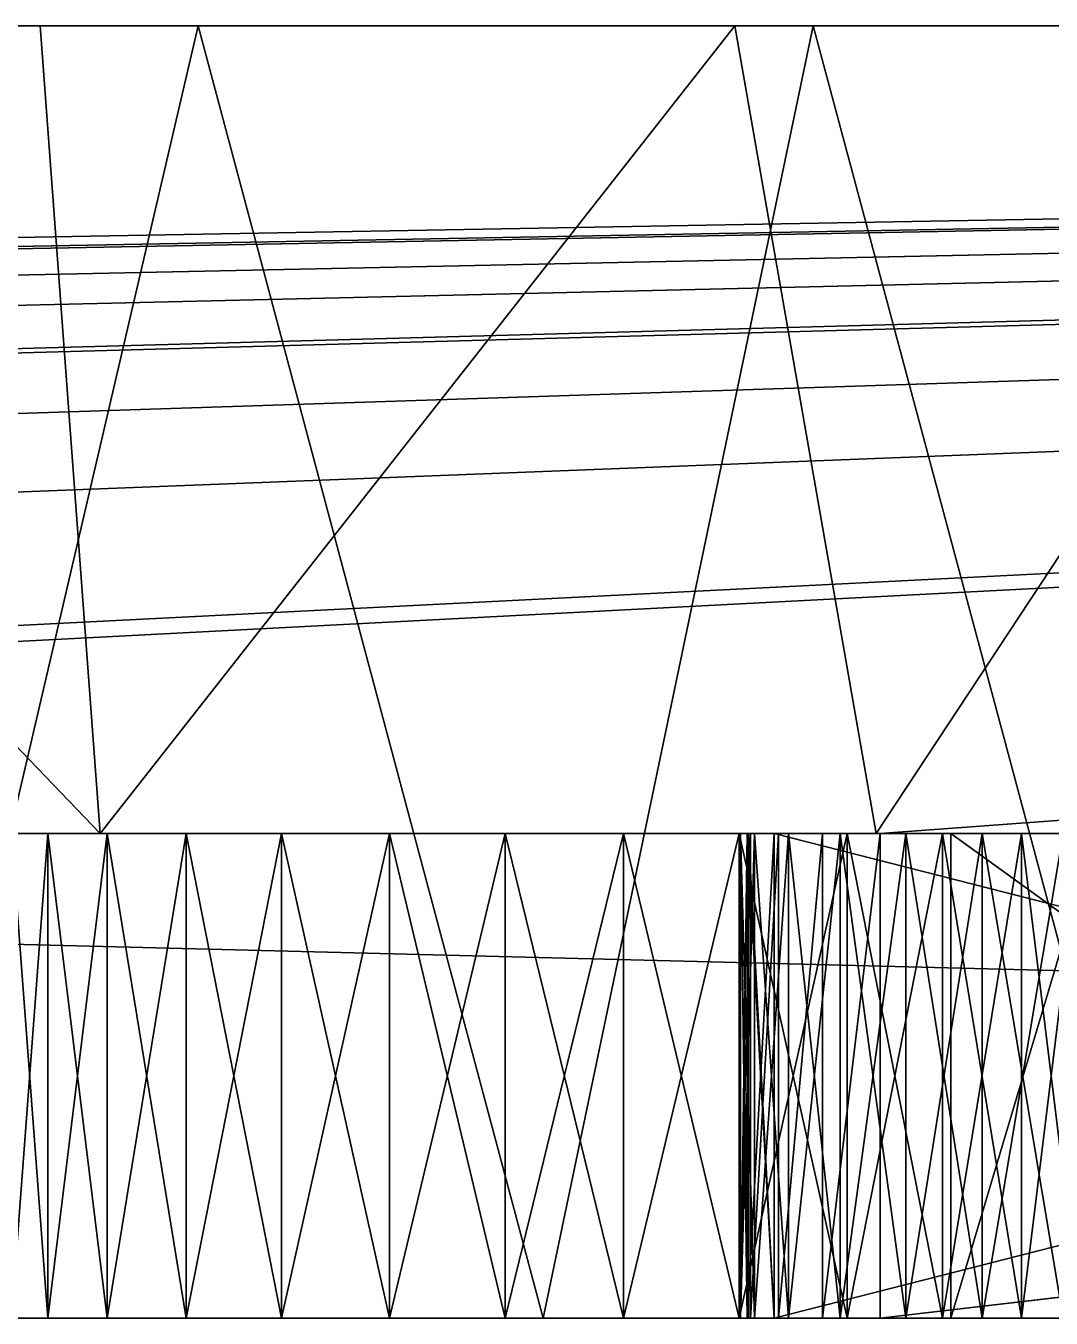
# Model space of a CAD drawing. Header units: millimetres. Extents: x -79 to 79, y 0 to 4.
# Drawn here: x 33.333 to 36.507, y 0 to 4 of the extents above; entities that cross this region are included whole.
import ezdxf

# ---------------------------------------------------------------- set-up
doc = ezdxf.new("R2010")
doc.units = ezdxf.units.MM
doc.header["$LTSCALE"] = 57.942387
for name, color, linetype in [('1', 7, 'CONTINUOUS'), ('103', 7, 'CONTINUOUS'), ('104', 7, 'CONTINUOUS'), ('109', 7, 'CONTINUOUS'), ('130', 7, 'CONTINUOUS'), ('134', 7, 'CONTINUOUS'), ('14', 7, 'CONTINUOUS'), ('141', 7, 'CONTINUOUS'), ('146', 7, 'CONTINUOUS'), ('151', 7, 'CONTINUOUS'), ('163', 7, 'CONTINUOUS'), ('164', 7, 'CONTINUOUS'), ('165', 7, 'CONTINUOUS'), ('166', 7, 'CONTINUOUS'), ('2', 7, 'CONTINUOUS'), ('215', 7, 'CONTINUOUS'), ('5', 7, 'CONTINUOUS'), ('92', 7, 'CONTINUOUS'), ('95', 7, 'CONTINUOUS'), ('96', 7, 'CONTINUOUS'), ('99', 7, 'CONTINUOUS')]:
    doc.layers.add(name, color=color, linetype=linetype)

msp = doc.modelspace()

# ---------------------------------------------------------------- linework, layer by layer
at = {"layer": '1', "color": 7, "linetype": 'CONTINUOUS'}
for points in [[(21.8478, 0, 38.5), (35.6625, 0, 38.1477), (-79, 0, 42.5), (21.8478, 0, 38.5)], [(35.9773, 0, 38.5), (48.8756, 0, 38.5), (-79, 0, 42.5), (35.9773, 0, 38.5)], [(48.8756, 0, 38.5), (62.7452, 0, 38.1743), (-79, 0, 42.5), (48.8756, 0, 38.5)], [(35.7988, 0, 38.3427), (35.9773, 0, 38.5), (-79, 0, 42.5), (35.7988, 0, 38.3427)], [(35.6625, 0, 38.1477), (35.7988, 0, 38.3427), (-79, 0, 42.5), (35.6625, 0, 38.1477)], [(63.005, 0, 38.5), (64.2742, 0, 38.5), (-79, 0, 42.5), (63.005, 0, 38.5)], [(-79, 0, 42.5), (64.2742, 0, 38.5), (79, 0, 42.5), (-79, 0, 42.5)], [(62.8585, 0, 38.3515), (63.005, 0, 38.5), (-79, 0, 42.5), (62.8585, 0, 38.3515)], [(62.7452, 0, 38.1743), (62.8585, 0, 38.3515), (-79, 0, 42.5), (62.7452, 0, 38.1743)], [(21.8478, 0, 38.5), (21.9944, 0, 38.3515), (35.5445, 0, 37.69), (21.8478, 0, 38.5)], [(35.6625, 0, 38.1477), (21.8478, 0, 38.5), (35.5761, 0, 37.926), (35.6625, 0, 38.1477)], [(35.5761, 0, 37.926), (21.8478, 0, 38.5), (35.5445, 0, 37.69), (35.5761, 0, 37.926)], [(21.9944, 0, 38.3515), (22.1076, 0, 38.1743), (33.4015, 0, 20.7121), (21.9944, 0, 38.3515)], [(35.5445, 0, 37.69), (21.9944, 0, 38.3515), (35.5411, 0, 21.6642), (35.5445, 0, 37.69)], [(35.5411, 0, 21.6642), (21.9944, 0, 38.3515), (35.1831, 0, 21.7404), (35.5411, 0, 21.6642)], [(35.1831, 0, 21.7404), (21.9944, 0, 38.3515), (34.8169, 0, 21.7404), (35.1831, 0, 21.7404)], [(34.8169, 0, 21.7404), (21.9944, 0, 38.3515), (34.4589, 0, 21.6642), (34.8169, 0, 21.7404)], [(34.4589, 0, 21.6642), (21.9944, 0, 38.3515), (34.1248, 0, 21.5153), (34.4589, 0, 21.6642)], [(34.1248, 0, 21.5153), (21.9944, 0, 38.3515), (33.8291, 0, 21.3004), (34.1248, 0, 21.5153)], [(33.8291, 0, 21.3004), (21.9944, 0, 38.3515), (33.5844, 0, 21.0287), (33.8291, 0, 21.3004)], [(33.5844, 0, 21.0287), (21.9944, 0, 38.3515), (33.4015, 0, 20.7121), (33.5844, 0, 21.0287)], [(33.4015, 0, 20.7121), (22.1076, 0, 38.1743), (33.2884, 0, 20.3644), (33.4015, 0, 20.7121)], [(34.9347, 0, -56.9847), (33.25, 0, -20), (32.9333, 0, -57.0447), (34.9347, 0, -56.9847)], [(33.2884, 0, -20.3644), (33.25, 0, -20), (34.9347, 0, -56.9847), (33.2884, 0, -20.3644)], [(33.2884, 0, -19.6356), (33.4015, 0, -19.2879), (33.2884, 0, 19.6356), (33.2884, 0, -19.6356)], [(33.2884, 0, 19.6356), (33.4015, 0, -19.2879), (33.4015, 0, 19.2879), (33.2884, 0, 19.6356)], [(33.4015, 0, -20.7121), (33.2884, 0, -20.3644), (34.9347, 0, -56.9847), (33.4015, 0, -20.7121)], [(33.4015, 0, -19.2879), (33.5844, 0, -18.9713), (33.4015, 0, 19.2879), (33.4015, 0, -19.2879)], [(33.4015, 0, 19.2879), (33.5844, 0, -18.9713), (33.5844, 0, 18.9713), (33.4015, 0, 19.2879)], [(33.5844, 0, -21.0287), (33.4015, 0, -20.7121), (34.9347, 0, -56.9847), (33.5844, 0, -21.0287)], [(33.5844, 0, -18.9713), (33.8291, 0, -18.6996), (33.5844, 0, 18.9713), (33.5844, 0, -18.9713)], [(33.5844, 0, 18.9713), (33.8291, 0, -18.6996), (33.8291, 0, 18.6996), (33.5844, 0, 18.9713)], [(33.8291, 0, -21.3004), (33.5844, 0, -21.0287), (34.9347, 0, -56.9847), (33.8291, 0, -21.3004)], [(33.8291, 0, -18.6996), (34.1248, 0, -18.4847), (33.8291, 0, 18.6996), (33.8291, 0, -18.6996)], [(33.8291, 0, 18.6996), (34.1248, 0, -18.4847), (34.1248, 0, 18.4847), (33.8291, 0, 18.6996)], [(34.1248, 0, -21.5153), (33.8291, 0, -21.3004), (34.9347, 0, -56.9847), (34.1248, 0, -21.5153)], [(34.1248, 0, -18.4847), (34.4589, 0, -18.3358), (34.1248, 0, 18.4847), (34.1248, 0, -18.4847)], [(34.1248, 0, 18.4847), (34.4589, 0, -18.3358), (34.4589, 0, 18.3358), (34.1248, 0, 18.4847)], [(34.4589, 0, -21.6642), (34.1248, 0, -21.5153), (34.9347, 0, -56.9847), (34.4589, 0, -21.6642)], [(34.4589, 0, -18.3358), (34.8169, 0, -18.2596), (34.4589, 0, 18.3358), (34.4589, 0, -18.3358)], [(34.4589, 0, 18.3358), (34.8169, 0, -18.2596), (34.8169, 0, 18.2596), (34.4589, 0, 18.3358)], [(34.8169, 0, -21.7404), (34.4589, 0, -21.6642), (34.9347, 0, -56.9847), (34.8169, 0, -21.7404)], [(34.8169, 0, -18.2596), (35.1831, 0, -18.2596), (34.8169, 0, 18.2596), (34.8169, 0, -18.2596)], [(34.8169, 0, 18.2596), (35.1831, 0, -18.2596), (35.1831, 0, 18.2596), (34.8169, 0, 18.2596)], [(35.1831, 0, -21.7404), (34.8169, 0, -21.7404), (34.9347, 0, -56.9847), (35.1831, 0, -21.7404)], [(35.5455, 0, -37.7214), (35.1831, 0, -21.7404), (34.9347, 0, -56.9847), (35.5455, 0, -37.7214)], [(36.1961, 0, -48.7158), (35.5455, 0, -37.7214), (34.9347, 0, -56.9847), (36.1961, 0, -48.7158)], [(36.8424, 0, -56.923), (36.1961, 0, -48.7158), (34.9347, 0, -56.9847), (36.8424, 0, -56.923)], [(35.1831, 0, -18.2596), (35.5411, 0, -18.3358), (35.1831, 0, 18.2596), (35.1831, 0, -18.2596)], [(35.5411, 0, -18.3358), (35.5455, 0, -4.7051), (35.1831, 0, 18.2596), (35.5411, 0, -18.3358)], [(35.5455, 0, -4.7051), (35.5455, 0, 4.7051), (35.1831, 0, 18.2596), (35.5455, 0, -4.7051)], [(35.5411, 0, -21.6642), (35.1831, 0, -21.7404), (35.5455, 0, -37.7214), (35.5411, 0, -21.6642)], [(35.5411, 0, 18.3358), (35.1831, 0, 18.2596), (35.5455, 0, 4.7051), (35.5411, 0, 18.3358)], [(35.8752, 0, 21.5153), (35.5445, 0, 37.69), (35.5411, 0, 21.6642), (35.8752, 0, 21.5153)], [(35.5411, 0, -18.3358), (35.8752, 0, -18.4847), (35.5455, 0, -4.7051), (35.5411, 0, -18.3358)], [(35.8752, 0, -21.5153), (35.5411, 0, -21.6642), (35.65, 0, -37.2292), (35.8752, 0, -21.5153)], [(35.65, 0, -37.2292), (35.5411, 0, -21.6642), (35.5663, 0, -37.4686), (35.65, 0, -37.2292)], [(35.5663, 0, -37.4686), (35.5411, 0, -21.6642), (35.5455, 0, -37.7214), (35.5663, 0, -37.4686)], [(35.8752, 0, 18.4847), (35.5411, 0, 18.3358), (35.65, 0, 5.1972), (35.8752, 0, 18.4847)], [(35.65, 0, 5.1972), (35.5411, 0, 18.3358), (35.5663, 0, 4.9578), (35.65, 0, 5.1972)], [(35.5663, 0, 4.9578), (35.5411, 0, 18.3358), (35.5455, 0, 4.7051), (35.5663, 0, 4.9578)], [(35.5696, 0, 37.4534), (35.5445, 0, 37.69), (35.8752, 0, 21.5153), (35.5696, 0, 37.4534)], [(35.5455, 0, -4.7051), (35.8752, 0, -18.4847), (35.5663, 0, -4.9578), (35.5455, 0, -4.7051)], [(35.5455, 0, -37.7214), (36.1961, 0, -48.7158), (35.5889, 0, -37.9712), (35.5455, 0, -37.7214)], [(35.5455, 0, -4.7051), (35.5889, 0, -4.4552), (35.5455, 0, 4.7051), (35.5455, 0, -4.7051)], [(35.5455, 0, 4.7051), (35.5889, 0, -4.4552), (35.5889, 0, 4.4552), (35.5455, 0, 4.7051)], [(35.5663, 0, -4.9578), (35.8752, 0, -18.4847), (35.65, 0, -5.1972), (35.5663, 0, -4.9578)], [(35.65, 0, 37.2292), (35.5696, 0, 37.4534), (35.8752, 0, 21.5153), (35.65, 0, 37.2292)], [(35.5889, 0, -37.9712), (36.1961, 0, -48.7158), (35.6938, 0, -38.2021), (35.5889, 0, -37.9712)], [(35.5889, 0, -4.4552), (35.6938, 0, -4.2243), (35.5889, 0, 4.4552), (35.5889, 0, -4.4552)], [(35.5889, 0, 4.4552), (35.6938, 0, -4.2243), (35.6938, 0, 4.2243), (35.5889, 0, 4.4552)], [(41.532, 0, 25.4653), (35.65, 0, 37.2292), (41.532, 0, 16.9611), (41.532, 0, 25.4653)], [(36.75, 0, 20), (35.65, 0, 37.2292), (36.7116, 0, 20.3644), (36.75, 0, 20)], [(35.65, 0, 37.2292), (36.75, 0, 20), (41.532, 0, 16.9611), (35.65, 0, 37.2292)], [(36.7116, 0, 20.3644), (35.65, 0, 37.2292), (36.5985, 0, 20.7121), (36.7116, 0, 20.3644)], [(36.5985, 0, 20.7121), (35.65, 0, 37.2292), (36.4156, 0, 21.0287), (36.5985, 0, 20.7121)], [(36.4156, 0, 21.0287), (35.65, 0, 37.2292), (36.1709, 0, 21.3004), (36.4156, 0, 21.0287)], [(36.1709, 0, 21.3004), (35.65, 0, 37.2292), (35.8752, 0, 21.5153), (36.1709, 0, 21.3004)], [(36.7116, 0, -19.6356), (36.75, 0, -20), (35.65, 0, -5.1972), (36.7116, 0, -19.6356)], [(36.75, 0, -20), (41.532, 0, -25.4653), (35.65, 0, -5.1972), (36.75, 0, -20)], [(36.5985, 0, -19.2879), (36.7116, 0, -19.6356), (35.65, 0, -5.1972), (36.5985, 0, -19.2879)], [(36.4156, 0, -18.9713), (36.5985, 0, -19.2879), (35.65, 0, -5.1972), (36.4156, 0, -18.9713)], [(36.1709, 0, -18.6996), (36.4156, 0, -18.9713), (35.65, 0, -5.1972), (36.1709, 0, -18.6996)], [(35.8752, 0, -18.4847), (36.1709, 0, -18.6996), (35.65, 0, -5.1972), (35.8752, 0, -18.4847)], [(41.532, 0, -25.4653), (35.8752, 0, -21.5153), (35.65, 0, -37.2292), (41.532, 0, -25.4653)], [(41.532, 0, 16.9611), (35.8752, 0, 18.4847), (35.65, 0, 5.1972), (41.532, 0, 16.9611)], [(35.65, 0, -5.1972), (41.532, 0, -25.4653), (41.532, 0, -16.9611), (35.65, 0, -5.1972)], [(35.6938, 0, -38.2021), (36.1961, 0, -48.7158), (35.8534, 0, -38.3992), (35.6938, 0, -38.2021)], [(35.6938, 0, -4.2243), (35.8534, 0, -4.0272), (35.6938, 0, 4.2243), (35.6938, 0, -4.2243)], [(35.6938, 0, 4.2243), (35.8534, 0, -4.0272), (35.8534, 0, 4.0272), (35.6938, 0, 4.2243)], [(35.8534, 0, -38.3992), (36.1961, 0, -48.7158), (36.0575, 0, -38.5498), (35.8534, 0, -38.3992)], [(35.8534, 0, -4.0272), (36.0575, 0, -3.8766), (35.8534, 0, 4.0272), (35.8534, 0, -4.0272)], [(35.8534, 0, 4.0272), (36.0575, 0, -3.8766), (36.0575, 0, 3.8766), (35.8534, 0, 4.0272)], [(36.1709, 0, -21.3004), (35.8752, 0, -21.5153), (41.532, 0, -25.4653), (36.1709, 0, -21.3004)], [(36.1709, 0, 18.6996), (35.8752, 0, 18.4847), (41.532, 0, 16.9611), (36.1709, 0, 18.6996)], [(36.0575, 0, -38.5498), (36.1961, 0, -48.7158), (36.2929, 0, -38.6442), (36.0575, 0, -38.5498)], [(36.0575, 0, -3.8766), (36.2929, 0, -3.7822), (36.0575, 0, 3.8766), (36.0575, 0, -3.8766)], [(36.0575, 0, 3.8766), (36.2929, 0, -3.7822), (36.2929, 0, 3.7822), (36.0575, 0, 3.8766)], [(36.4156, 0, -21.0287), (36.1709, 0, -21.3004), (41.532, 0, -25.4653), (36.4156, 0, -21.0287)], [(36.4156, 0, 18.9713), (36.1709, 0, 18.6996), (41.532, 0, 16.9611), (36.4156, 0, 18.9713)], [(36.1961, 0, -48.7158), (36.6446, 0, -49.1285), (36.2929, 0, -38.6442), (36.1961, 0, -48.7158)], [(38.2741, 0, -52.8719), (36.1961, 0, -48.7158), (36.8424, 0, -56.923), (38.2741, 0, -52.8719)], [(36.2929, 0, -38.6442), (36.6446, 0, -49.1285), (36.5444, 0, -38.6764), (36.2929, 0, -38.6442)], [(36.2929, 0, -3.7822), (36.5444, 0, -3.75), (36.2929, 0, 3.7822), (36.2929, 0, -3.7822)], [(36.2929, 0, 3.7822), (36.5444, 0, -3.75), (36.5444, 0, 3.75), (36.2929, 0, 3.7822)], [(36.5985, 0, -20.7121), (36.4156, 0, -21.0287), (41.532, 0, -25.4653), (36.5985, 0, -20.7121)], [(36.5985, 0, 19.2879), (36.4156, 0, 18.9713), (41.532, 0, 16.9611), (36.5985, 0, 19.2879)]]:
    msp.add_3dface(points, dxfattribs=at)
at = {"layer": '103', "color": 7, "linetype": 'CONTINUOUS'}
for points in [[(36.1961, 0, -48.7158), (38.2741, 0, -52.8719), (36.1961, 1.5, -48.7158), (36.1961, 0, -48.7158)], [(38.2741, 0, -52.8719), (38.2741, 1.5, -52.8719), (36.1961, 1.5, -48.7158), (38.2741, 0, -52.8719)]]:
    msp.add_3dface(points, dxfattribs=at)
at = {"layer": '104', "color": 7, "linetype": 'CONTINUOUS'}
for points in [[(41.532, 0, -25.4653), (35.65, 0, -37.2292), (41.532, 1.5, -25.4653), (41.532, 0, -25.4653)], [(41.532, 1.5, -25.4653), (35.65, 0, -37.2292), (35.65, 1.5, -37.2292), (41.532, 1.5, -25.4653)]]:
    msp.add_3dface(points, dxfattribs=at)
at = {"layer": '109', "color": 7, "linetype": 'CONTINUOUS'}
for points in [[(35.5663, 0, -37.4686), (35.5455, 0, -37.7214), (35.5663, 1.5, -37.4686), (35.5663, 0, -37.4686)], [(35.5455, 0, -37.7214), (35.5889, 0, -37.9712), (35.5455, 1.5, -37.7214), (35.5455, 0, -37.7214)], [(35.5455, 0, -37.7214), (35.5455, 1.5, -37.7214), (35.5663, 1.5, -37.4686), (35.5455, 0, -37.7214)], [(35.5889, 0, -37.9712), (35.5889, 1.5, -37.9712), (35.5455, 1.5, -37.7214), (35.5889, 0, -37.9712)], [(35.65, 0, -37.2292), (35.5663, 0, -37.4686), (35.65, 1.5, -37.2292), (35.65, 0, -37.2292)], [(35.5663, 0, -37.4686), (35.5663, 1.5, -37.4686), (35.65, 1.5, -37.2292), (35.5663, 0, -37.4686)], [(35.5889, 0, -37.9712), (35.6938, 0, -38.2021), (35.5889, 1.5, -37.9712), (35.5889, 0, -37.9712)], [(35.6938, 0, -38.2021), (35.6938, 1.5, -38.2021), (35.5889, 1.5, -37.9712), (35.6938, 0, -38.2021)], [(35.6938, 0, -38.2021), (35.8534, 0, -38.3992), (35.6938, 1.5, -38.2021), (35.6938, 0, -38.2021)], [(35.8534, 0, -38.3992), (35.8534, 1.5, -38.3992), (35.6938, 1.5, -38.2021), (35.8534, 0, -38.3992)], [(35.8534, 0, -38.3992), (36.0575, 0, -38.5498), (35.8534, 1.5, -38.3992), (35.8534, 0, -38.3992)], [(36.0575, 0, -38.5498), (36.0575, 1.5, -38.5498), (35.8534, 1.5, -38.3992), (36.0575, 0, -38.5498)], [(36.0575, 0, -38.5498), (36.2929, 0, -38.6442), (36.0575, 1.5, -38.5498), (36.0575, 0, -38.5498)], [(36.2929, 0, -38.6442), (36.2929, 1.5, -38.6442), (36.0575, 1.5, -38.5498), (36.2929, 0, -38.6442)], [(36.2929, 0, -38.6442), (36.5444, 0, -38.6764), (36.2929, 1.5, -38.6442), (36.2929, 0, -38.6442)], [(36.5444, 0, -38.6764), (36.5444, 1.5, -38.6764), (36.2929, 1.5, -38.6442), (36.5444, 0, -38.6764)]]:
    msp.add_3dface(points, dxfattribs=at)
at = {"layer": '130', "color": 7, "linetype": 'CONTINUOUS'}
for points in [[(35.5761, 0, 37.926), (35.5445, 0, 37.69), (35.5761, 1.5, 37.926), (35.5761, 0, 37.926)], [(35.5445, 0, 37.69), (35.5696, 0, 37.4534), (35.5445, 1.5, 37.69), (35.5445, 0, 37.69)], [(35.5445, 0, 37.69), (35.5445, 1.5, 37.69), (35.5761, 1.5, 37.926), (35.5445, 0, 37.69)], [(35.5696, 0, 37.4534), (35.5696, 1.5, 37.4534), (35.5445, 1.5, 37.69), (35.5696, 0, 37.4534)], [(35.5696, 0, 37.4534), (35.65, 0, 37.2292), (35.5696, 1.5, 37.4534), (35.5696, 0, 37.4534)], [(35.65, 0, 37.2292), (35.65, 1.5, 37.2292), (35.5696, 1.5, 37.4534), (35.65, 0, 37.2292)], [(35.6625, 0, 38.1477), (35.5761, 0, 37.926), (35.6625, 1.5, 38.1477), (35.6625, 0, 38.1477)], [(35.5761, 0, 37.926), (35.5761, 1.5, 37.926), (35.6625, 1.5, 38.1477), (35.5761, 0, 37.926)], [(35.7988, 0, 38.3427), (35.6625, 0, 38.1477), (35.7988, 1.5, 38.3427), (35.7988, 0, 38.3427)], [(35.6625, 0, 38.1477), (35.6625, 1.5, 38.1477), (35.7988, 1.5, 38.3427), (35.6625, 0, 38.1477)], [(35.9773, 0, 38.5), (35.7988, 0, 38.3427), (35.9773, 1.5, 38.5), (35.9773, 0, 38.5)], [(35.7988, 0, 38.3427), (35.7988, 1.5, 38.3427), (35.9773, 1.5, 38.5), (35.7988, 0, 38.3427)]]:
    msp.add_3dface(points, dxfattribs=at)
at = {"layer": '134', "color": 7, "linetype": 'CONTINUOUS'}
for points in [[(35.65, 0, 37.2292), (41.532, 0, 25.4653), (35.65, 1.5, 37.2292), (35.65, 0, 37.2292)], [(41.532, 0, 25.4653), (41.532, 1.5, 25.4653), (35.65, 1.5, 37.2292), (41.532, 0, 25.4653)]]:
    msp.add_3dface(points, dxfattribs=at)
at = {"layer": '14', "color": 7, "linetype": 'CONTINUOUS'}
for points in [[(33.8667, 4, -57.0173), (32.9333, 0, -57.0447), (31.9383, 4, -57.0732), (33.8667, 4, -57.0173)], [(34.9347, 0, -56.9847), (32.9333, 0, -57.0447), (33.8667, 4, -57.0173), (34.9347, 0, -56.9847)], [(35.7707, 4, -56.9581), (34.9347, 0, -56.9847), (33.8667, 4, -57.0173), (35.7707, 4, -56.9581)], [(36.8424, 0, -56.923), (34.9347, 0, -56.9847), (35.7707, 4, -56.9581), (36.8424, 0, -56.923)], [(37.6489, 4, -56.8957), (36.8424, 0, -56.923), (35.7707, 4, -56.9581), (37.6489, 4, -56.8957)]]:
    msp.add_3dface(points, dxfattribs=at)
at = {"layer": '141', "color": 7, "linetype": 'CONTINUOUS'}
for points in [[(-79, 4, 42.5), (79, 4, 42.5), (-70, 4, 38.5), (-79, 4, 42.5)], [(-70, 4, 38.5), (79, 4, 42.5), (70, 4, 38.5), (-70, 4, 38.5)], [(33.378, 4, -53.0302), (31.9383, 4, -57.0732), (31.164, 4, -53.0932), (33.378, 4, -53.0302)], [(33.8667, 4, -57.0173), (31.9383, 4, -57.0732), (33.378, 4, -53.0302), (33.8667, 4, -57.0173)], [(35.5282, 4, -52.9641), (33.8667, 4, -57.0173), (33.378, 4, -53.0302), (35.5282, 4, -52.9641)], [(35.7707, 4, -56.9581), (33.8667, 4, -57.0173), (35.5282, 4, -52.9641), (35.7707, 4, -56.9581)], [(37.6144, 4, -52.8949), (35.7707, 4, -56.9581), (35.5282, 4, -52.9641), (37.6144, 4, -52.8949)], [(37.6489, 4, -56.8957), (35.7707, 4, -56.9581), (37.6144, 4, -52.8949), (37.6489, 4, -56.8957)]]:
    msp.add_3dface(points, dxfattribs=at)
at = {"layer": '146', "color": 7, "linetype": 'CONTINUOUS'}
for points in [[(-64.2742, 1.5, 38.5), (-70, 1.5, 38.5), (70, 4, 38.5), (-64.2742, 1.5, 38.5)], [(-70, 1.5, 38.5), (-70, 4, 38.5), (70, 4, 38.5), (-70, 1.5, 38.5)], [(-63.005, 1.5, 38.5), (-64.2742, 1.5, 38.5), (70, 4, 38.5), (-63.005, 1.5, 38.5)], [(-48.8756, 1.5, 38.5), (-63.005, 1.5, 38.5), (70, 4, 38.5), (-48.8756, 1.5, 38.5)], [(-35.9773, 1.5, 38.5), (-48.8756, 1.5, 38.5), (70, 4, 38.5), (-35.9773, 1.5, 38.5)], [(-21.8478, 1.5, 38.5), (-35.9773, 1.5, 38.5), (70, 4, 38.5), (-21.8478, 1.5, 38.5)], [(-20.5786, 1.5, 38.5), (-21.8478, 1.5, 38.5), (70, 4, 38.5), (-20.5786, 1.5, 38.5)], [(-6.4491, 1.5, 38.5), (-20.5786, 1.5, 38.5), (70, 4, 38.5), (-6.4491, 1.5, 38.5)], [(6.4491, 1.5, 38.5), (-6.4491, 1.5, 38.5), (70, 4, 38.5), (6.4491, 1.5, 38.5)], [(20.5786, 1.5, 38.5), (6.4491, 1.5, 38.5), (70, 4, 38.5), (20.5786, 1.5, 38.5)], [(21.8478, 1.5, 38.5), (20.5786, 1.5, 38.5), (70, 4, 38.5), (21.8478, 1.5, 38.5)], [(35.9773, 1.5, 38.5), (21.8478, 1.5, 38.5), (70, 4, 38.5), (35.9773, 1.5, 38.5)], [(48.8756, 1.5, 38.5), (35.9773, 0, 38.5), (70, 4, 38.5), (48.8756, 1.5, 38.5)], [(35.9773, 0, 38.5), (35.9773, 1.5, 38.5), (70, 4, 38.5), (35.9773, 0, 38.5)], [(48.8756, 0, 38.5), (35.9773, 0, 38.5), (48.8756, 1.5, 38.5), (48.8756, 0, 38.5)]]:
    msp.add_3dface(points, dxfattribs=at)
at = {"layer": '151', "color": 7, "linetype": 'CONTINUOUS'}
for points in [[(31.0706, 1.5, -53.0956), (33.5634, 1.5, -53.0249), (31.164, 4, -53.0932), (31.0706, 1.5, -53.0956)], [(33.5634, 1.5, -53.0249), (33.378, 4, -53.0302), (31.164, 4, -53.0932), (33.5634, 1.5, -53.0249)], [(33.5634, 1.5, -53.0249), (35.5282, 4, -52.9641), (33.378, 4, -53.0302), (33.5634, 1.5, -53.0249)], [(33.5634, 1.5, -53.0249), (35.965, 1.5, -52.9503), (35.5282, 4, -52.9641), (33.5634, 1.5, -53.0249)], [(35.965, 1.5, -52.9503), (37.6144, 4, -52.8949), (35.5282, 4, -52.9641), (35.965, 1.5, -52.9503)], [(35.965, 1.5, -52.9503), (38.2741, 1.5, -52.8719), (37.6144, 4, -52.8949), (35.965, 1.5, -52.9503)]]:
    msp.add_3dface(points, dxfattribs=at)
at = {"layer": '163', "color": 7, "linetype": 'CONTINUOUS'}
for points in [[(33.4015, 0, -19.2879), (33.2884, 0, -19.6356), (33.4015, 1.5, -19.2879), (33.4015, 0, -19.2879)], [(33.2884, 0, -19.6356), (33.2884, 1.5, -19.6356), (33.4015, 1.5, -19.2879), (33.2884, 0, -19.6356)], [(33.5844, 0, -18.9713), (33.4015, 0, -19.2879), (33.5844, 1.5, -18.9713), (33.5844, 0, -18.9713)], [(33.4015, 0, -19.2879), (33.4015, 1.5, -19.2879), (33.5844, 1.5, -18.9713), (33.4015, 0, -19.2879)], [(33.8291, 0, -18.6996), (33.5844, 0, -18.9713), (33.8291, 1.5, -18.6996), (33.8291, 0, -18.6996)], [(33.5844, 0, -18.9713), (33.5844, 1.5, -18.9713), (33.8291, 1.5, -18.6996), (33.5844, 0, -18.9713)], [(34.1248, 0, -18.4847), (33.8291, 0, -18.6996), (34.1248, 1.5, -18.4847), (34.1248, 0, -18.4847)], [(33.8291, 0, -18.6996), (33.8291, 1.5, -18.6996), (34.1248, 1.5, -18.4847), (33.8291, 0, -18.6996)], [(34.4589, 0, -18.3358), (34.1248, 0, -18.4847), (34.4589, 1.5, -18.3358), (34.4589, 0, -18.3358)], [(34.1248, 0, -18.4847), (34.1248, 1.5, -18.4847), (34.4589, 1.5, -18.3358), (34.1248, 0, -18.4847)], [(34.8169, 0, -18.2596), (34.4589, 0, -18.3358), (34.8169, 1.5, -18.2596), (34.8169, 0, -18.2596)], [(34.4589, 0, -18.3358), (34.4589, 1.5, -18.3358), (34.8169, 1.5, -18.2596), (34.4589, 0, -18.3358)], [(35.1831, 0, -18.2596), (34.8169, 0, -18.2596), (35.1831, 1.5, -18.2596), (35.1831, 0, -18.2596)], [(34.8169, 0, -18.2596), (34.8169, 1.5, -18.2596), (35.1831, 1.5, -18.2596), (34.8169, 0, -18.2596)], [(35.5411, 0, -18.3358), (35.1831, 0, -18.2596), (35.5411, 1.5, -18.3358), (35.5411, 0, -18.3358)], [(35.1831, 0, -18.2596), (35.1831, 1.5, -18.2596), (35.5411, 1.5, -18.3358), (35.1831, 0, -18.2596)], [(35.8752, 0, -18.4847), (35.5411, 0, -18.3358), (35.8752, 1.5, -18.4847), (35.8752, 0, -18.4847)], [(35.5411, 0, -18.3358), (35.5411, 1.5, -18.3358), (35.8752, 1.5, -18.4847), (35.5411, 0, -18.3358)], [(36.1709, 0, -18.6996), (35.8752, 0, -18.4847), (36.1709, 1.5, -18.6996), (36.1709, 0, -18.6996)], [(35.8752, 0, -18.4847), (35.8752, 1.5, -18.4847), (36.1709, 1.5, -18.6996), (35.8752, 0, -18.4847)], [(36.4156, 0, -18.9713), (36.1709, 0, -18.6996), (36.4156, 1.5, -18.9713), (36.4156, 0, -18.9713)], [(36.1709, 0, -18.6996), (36.1709, 1.5, -18.6996), (36.4156, 1.5, -18.9713), (36.1709, 0, -18.6996)], [(36.5985, 0, -19.2879), (36.4156, 0, -18.9713), (36.5985, 1.5, -19.2879), (36.5985, 0, -19.2879)], [(36.4156, 0, -18.9713), (36.4156, 1.5, -18.9713), (36.5985, 1.5, -19.2879), (36.4156, 0, -18.9713)]]:
    msp.add_3dface(points, dxfattribs=at)
at = {"layer": '164', "color": 7, "linetype": 'CONTINUOUS'}
for points in [[(33.2884, 0, -20.3644), (33.4015, 0, -20.7121), (33.2884, 1.5, -20.3644), (33.2884, 0, -20.3644)], [(33.4015, 0, -20.7121), (33.4015, 1.5, -20.7121), (33.2884, 1.5, -20.3644), (33.4015, 0, -20.7121)], [(33.4015, 0, -20.7121), (33.5844, 0, -21.0287), (33.4015, 1.5, -20.7121), (33.4015, 0, -20.7121)], [(33.5844, 0, -21.0287), (33.5844, 1.5, -21.0287), (33.4015, 1.5, -20.7121), (33.5844, 0, -21.0287)], [(33.5844, 0, -21.0287), (33.8291, 0, -21.3004), (33.5844, 1.5, -21.0287), (33.5844, 0, -21.0287)], [(33.8291, 0, -21.3004), (33.8291, 1.5, -21.3004), (33.5844, 1.5, -21.0287), (33.8291, 0, -21.3004)], [(33.8291, 0, -21.3004), (34.1248, 0, -21.5153), (33.8291, 1.5, -21.3004), (33.8291, 0, -21.3004)], [(34.1248, 0, -21.5153), (34.1248, 1.5, -21.5153), (33.8291, 1.5, -21.3004), (34.1248, 0, -21.5153)], [(34.1248, 0, -21.5153), (34.4589, 0, -21.6642), (34.1248, 1.5, -21.5153), (34.1248, 0, -21.5153)], [(34.4589, 0, -21.6642), (34.4589, 1.5, -21.6642), (34.1248, 1.5, -21.5153), (34.4589, 0, -21.6642)], [(34.4589, 0, -21.6642), (34.8169, 0, -21.7404), (34.4589, 1.5, -21.6642), (34.4589, 0, -21.6642)], [(34.8169, 0, -21.7404), (34.8169, 1.5, -21.7404), (34.4589, 1.5, -21.6642), (34.8169, 0, -21.7404)], [(34.8169, 0, -21.7404), (35.1831, 0, -21.7404), (34.8169, 1.5, -21.7404), (34.8169, 0, -21.7404)], [(35.1831, 0, -21.7404), (35.1831, 1.5, -21.7404), (34.8169, 1.5, -21.7404), (35.1831, 0, -21.7404)], [(35.1831, 0, -21.7404), (35.5411, 0, -21.6642), (35.1831, 1.5, -21.7404), (35.1831, 0, -21.7404)], [(35.5411, 0, -21.6642), (35.5411, 1.5, -21.6642), (35.1831, 1.5, -21.7404), (35.5411, 0, -21.6642)], [(35.5411, 0, -21.6642), (35.8752, 0, -21.5153), (35.5411, 1.5, -21.6642), (35.5411, 0, -21.6642)], [(35.8752, 0, -21.5153), (35.8752, 1.5, -21.5153), (35.5411, 1.5, -21.6642), (35.8752, 0, -21.5153)], [(35.8752, 0, -21.5153), (36.1709, 0, -21.3004), (35.8752, 1.5, -21.5153), (35.8752, 0, -21.5153)], [(36.1709, 0, -21.3004), (36.1709, 1.5, -21.3004), (35.8752, 1.5, -21.5153), (36.1709, 0, -21.3004)], [(36.1709, 0, -21.3004), (36.4156, 0, -21.0287), (36.1709, 1.5, -21.3004), (36.1709, 0, -21.3004)], [(36.4156, 0, -21.0287), (36.4156, 1.5, -21.0287), (36.1709, 1.5, -21.3004), (36.4156, 0, -21.0287)], [(36.4156, 0, -21.0287), (36.5985, 0, -20.7121), (36.4156, 1.5, -21.0287), (36.4156, 0, -21.0287)], [(36.5985, 0, -20.7121), (36.5985, 1.5, -20.7121), (36.4156, 1.5, -21.0287), (36.5985, 0, -20.7121)]]:
    msp.add_3dface(points, dxfattribs=at)
at = {"layer": '165', "color": 7, "linetype": 'CONTINUOUS'}
for points in [[(33.4015, 0, 20.7121), (33.2884, 0, 20.3644), (33.4015, 1.5, 20.7121), (33.4015, 0, 20.7121)], [(33.2884, 0, 20.3644), (33.2884, 1.5, 20.3644), (33.4015, 1.5, 20.7121), (33.2884, 0, 20.3644)], [(33.5844, 0, 21.0287), (33.4015, 0, 20.7121), (33.5844, 1.5, 21.0287), (33.5844, 0, 21.0287)], [(33.4015, 0, 20.7121), (33.4015, 1.5, 20.7121), (33.5844, 1.5, 21.0287), (33.4015, 0, 20.7121)], [(33.8291, 0, 21.3004), (33.5844, 0, 21.0287), (33.8291, 1.5, 21.3004), (33.8291, 0, 21.3004)], [(33.5844, 0, 21.0287), (33.5844, 1.5, 21.0287), (33.8291, 1.5, 21.3004), (33.5844, 0, 21.0287)], [(34.1248, 0, 21.5153), (33.8291, 0, 21.3004), (34.1248, 1.5, 21.5153), (34.1248, 0, 21.5153)], [(33.8291, 0, 21.3004), (33.8291, 1.5, 21.3004), (34.1248, 1.5, 21.5153), (33.8291, 0, 21.3004)], [(34.4589, 0, 21.6642), (34.1248, 0, 21.5153), (34.4589, 1.5, 21.6642), (34.4589, 0, 21.6642)], [(34.1248, 0, 21.5153), (34.1248, 1.5, 21.5153), (34.4589, 1.5, 21.6642), (34.1248, 0, 21.5153)], [(34.8169, 0, 21.7404), (34.4589, 0, 21.6642), (34.8169, 1.5, 21.7404), (34.8169, 0, 21.7404)], [(34.4589, 0, 21.6642), (34.4589, 1.5, 21.6642), (34.8169, 1.5, 21.7404), (34.4589, 0, 21.6642)], [(35.1831, 0, 21.7404), (34.8169, 0, 21.7404), (35.1831, 1.5, 21.7404), (35.1831, 0, 21.7404)], [(34.8169, 0, 21.7404), (34.8169, 1.5, 21.7404), (35.1831, 1.5, 21.7404), (34.8169, 0, 21.7404)], [(35.5411, 0, 21.6642), (35.1831, 0, 21.7404), (35.5411, 1.5, 21.6642), (35.5411, 0, 21.6642)], [(35.1831, 0, 21.7404), (35.1831, 1.5, 21.7404), (35.5411, 1.5, 21.6642), (35.1831, 0, 21.7404)], [(35.8752, 0, 21.5153), (35.5411, 0, 21.6642), (35.8752, 1.5, 21.5153), (35.8752, 0, 21.5153)], [(35.5411, 0, 21.6642), (35.5411, 1.5, 21.6642), (35.8752, 1.5, 21.5153), (35.5411, 0, 21.6642)], [(36.1709, 0, 21.3004), (35.8752, 0, 21.5153), (36.1709, 1.5, 21.3004), (36.1709, 0, 21.3004)], [(35.8752, 0, 21.5153), (35.8752, 1.5, 21.5153), (36.1709, 1.5, 21.3004), (35.8752, 0, 21.5153)], [(36.4156, 0, 21.0287), (36.1709, 0, 21.3004), (36.4156, 1.5, 21.0287), (36.4156, 0, 21.0287)], [(36.1709, 0, 21.3004), (36.1709, 1.5, 21.3004), (36.4156, 1.5, 21.0287), (36.1709, 0, 21.3004)], [(36.5985, 0, 20.7121), (36.4156, 0, 21.0287), (36.5985, 1.5, 20.7121), (36.5985, 0, 20.7121)], [(36.4156, 0, 21.0287), (36.4156, 1.5, 21.0287), (36.5985, 1.5, 20.7121), (36.4156, 0, 21.0287)]]:
    msp.add_3dface(points, dxfattribs=at)
at = {"layer": '166', "color": 7, "linetype": 'CONTINUOUS'}
for points in [[(33.2884, 0, 19.6356), (33.4015, 0, 19.2879), (33.2884, 1.5, 19.6356), (33.2884, 0, 19.6356)], [(33.4015, 0, 19.2879), (33.4015, 1.5, 19.2879), (33.2884, 1.5, 19.6356), (33.4015, 0, 19.2879)], [(33.4015, 0, 19.2879), (33.5844, 0, 18.9713), (33.4015, 1.5, 19.2879), (33.4015, 0, 19.2879)], [(33.5844, 0, 18.9713), (33.5844, 1.5, 18.9713), (33.4015, 1.5, 19.2879), (33.5844, 0, 18.9713)], [(33.5844, 0, 18.9713), (33.8291, 0, 18.6996), (33.5844, 1.5, 18.9713), (33.5844, 0, 18.9713)], [(33.8291, 0, 18.6996), (33.8291, 1.5, 18.6996), (33.5844, 1.5, 18.9713), (33.8291, 0, 18.6996)], [(33.8291, 0, 18.6996), (34.1248, 0, 18.4847), (33.8291, 1.5, 18.6996), (33.8291, 0, 18.6996)], [(34.1248, 0, 18.4847), (34.1248, 1.5, 18.4847), (33.8291, 1.5, 18.6996), (34.1248, 0, 18.4847)], [(34.1248, 0, 18.4847), (34.4589, 0, 18.3358), (34.1248, 1.5, 18.4847), (34.1248, 0, 18.4847)], [(34.4589, 0, 18.3358), (34.4589, 1.5, 18.3358), (34.1248, 1.5, 18.4847), (34.4589, 0, 18.3358)], [(34.4589, 0, 18.3358), (34.8169, 0, 18.2596), (34.4589, 1.5, 18.3358), (34.4589, 0, 18.3358)], [(34.8169, 0, 18.2596), (34.8169, 1.5, 18.2596), (34.4589, 1.5, 18.3358), (34.8169, 0, 18.2596)], [(34.8169, 0, 18.2596), (35.1831, 0, 18.2596), (34.8169, 1.5, 18.2596), (34.8169, 0, 18.2596)], [(35.1831, 0, 18.2596), (35.1831, 1.5, 18.2596), (34.8169, 1.5, 18.2596), (35.1831, 0, 18.2596)], [(35.1831, 0, 18.2596), (35.5411, 0, 18.3358), (35.1831, 1.5, 18.2596), (35.1831, 0, 18.2596)], [(35.5411, 0, 18.3358), (35.5411, 1.5, 18.3358), (35.1831, 1.5, 18.2596), (35.5411, 0, 18.3358)], [(35.5411, 0, 18.3358), (35.8752, 0, 18.4847), (35.5411, 1.5, 18.3358), (35.5411, 0, 18.3358)], [(35.8752, 0, 18.4847), (35.8752, 1.5, 18.4847), (35.5411, 1.5, 18.3358), (35.8752, 0, 18.4847)], [(35.8752, 0, 18.4847), (36.1709, 0, 18.6996), (35.8752, 1.5, 18.4847), (35.8752, 0, 18.4847)], [(36.1709, 0, 18.6996), (36.1709, 1.5, 18.6996), (35.8752, 1.5, 18.4847), (36.1709, 0, 18.6996)], [(36.1709, 0, 18.6996), (36.4156, 0, 18.9713), (36.1709, 1.5, 18.6996), (36.1709, 0, 18.6996)], [(36.4156, 0, 18.9713), (36.4156, 1.5, 18.9713), (36.1709, 1.5, 18.6996), (36.4156, 0, 18.9713)], [(36.4156, 0, 18.9713), (36.5985, 0, 19.2879), (36.4156, 1.5, 18.9713), (36.4156, 0, 18.9713)], [(36.5985, 0, 19.2879), (36.5985, 1.5, 19.2879), (36.4156, 1.5, 18.9713), (36.5985, 0, 19.2879)]]:
    msp.add_3dface(points, dxfattribs=at)
at = {"layer": '2', "color": 7, "linetype": 'CONTINUOUS'}
for points in [[(21.8478, 1.5, 38.5), (35.9773, 1.5, 38.5), (21.9944, 1.5, 38.3515), (21.8478, 1.5, 38.5)], [(21.9944, 1.5, 38.3515), (35.9773, 1.5, 38.5), (22.1076, 1.5, 38.1743), (21.9944, 1.5, 38.3515)], [(35.7988, 1.5, 38.3427), (35.6625, 1.5, 38.1477), (22.1076, 1.5, 38.1743), (35.7988, 1.5, 38.3427)], [(22.1076, 1.5, 38.1743), (35.6625, 1.5, 38.1477), (27.9896, 1.5, 26.4104), (22.1076, 1.5, 38.1743)], [(35.9773, 1.5, 38.5), (35.7988, 1.5, 38.3427), (22.1076, 1.5, 38.1743), (35.9773, 1.5, 38.5)], [(27.9896, 1.5, 26.4104), (35.6625, 1.5, 38.1477), (28.0733, 1.5, 26.171), (27.9896, 1.5, 26.4104)], [(28.0733, 1.5, 26.171), (35.6625, 1.5, 38.1477), (28.0942, 1.5, 25.9183), (28.0733, 1.5, 26.171)], [(28.0942, 1.5, -16.5082), (28.0942, 1.5, 16.5082), (35.5761, 1.5, 37.926), (28.0942, 1.5, -16.5082)], [(33.2884, 1.5, 20.3644), (28.0942, 1.5, -16.5082), (35.5445, 1.5, 37.69), (33.2884, 1.5, 20.3644)], [(35.5445, 1.5, 37.69), (28.0942, 1.5, -16.5082), (35.5761, 1.5, 37.926), (35.5445, 1.5, 37.69)], [(35.5761, 1.5, 37.926), (28.0942, 1.5, 16.5082), (28.0942, 1.5, 25.9183), (35.5761, 1.5, 37.926)], [(35.6625, 1.5, 38.1477), (35.5761, 1.5, 37.926), (28.0942, 1.5, 25.9183), (35.6625, 1.5, 38.1477)], [(33.2884, 1.5, -20.3644), (33.4015, 1.5, -20.7121), (31.0706, 1.5, -53.0956), (33.2884, 1.5, -20.3644)], [(31.0706, 1.5, -53.0956), (33.4015, 1.5, -20.7121), (33.5634, 1.5, -53.0249), (31.0706, 1.5, -53.0956)], [(33.4015, 1.5, -19.2879), (33.2884, 1.5, -19.6356), (33.4015, 1.5, 19.2879), (33.4015, 1.5, -19.2879)], [(33.4015, 1.5, 19.2879), (33.2884, 1.5, -19.6356), (33.2884, 1.5, 19.6356), (33.4015, 1.5, 19.2879)], [(33.4015, 1.5, 20.7121), (33.2884, 1.5, 20.3644), (35.5445, 1.5, 37.69), (33.4015, 1.5, 20.7121)], [(33.4015, 1.5, -20.7121), (33.5844, 1.5, -21.0287), (33.5634, 1.5, -53.0249), (33.4015, 1.5, -20.7121)], [(33.5844, 1.5, -18.9713), (33.4015, 1.5, -19.2879), (33.5844, 1.5, 18.9713), (33.5844, 1.5, -18.9713)], [(33.5844, 1.5, 18.9713), (33.4015, 1.5, -19.2879), (33.4015, 1.5, 19.2879), (33.5844, 1.5, 18.9713)], [(33.5844, 1.5, 21.0287), (33.4015, 1.5, 20.7121), (35.5445, 1.5, 37.69), (33.5844, 1.5, 21.0287)], [(35.1831, 1.5, -21.7404), (35.5411, 1.5, -21.6642), (33.5634, 1.5, -53.0249), (35.1831, 1.5, -21.7404)], [(35.5411, 1.5, -21.6642), (35.5455, 1.5, -37.7214), (33.5634, 1.5, -53.0249), (35.5411, 1.5, -21.6642)], [(34.8169, 1.5, -21.7404), (35.1831, 1.5, -21.7404), (33.5634, 1.5, -53.0249), (34.8169, 1.5, -21.7404)], [(34.4589, 1.5, -21.6642), (34.8169, 1.5, -21.7404), (33.5634, 1.5, -53.0249), (34.4589, 1.5, -21.6642)], [(34.1248, 1.5, -21.5153), (34.4589, 1.5, -21.6642), (33.5634, 1.5, -53.0249), (34.1248, 1.5, -21.5153)], [(33.8291, 1.5, -21.3004), (34.1248, 1.5, -21.5153), (33.5634, 1.5, -53.0249), (33.8291, 1.5, -21.3004)], [(33.5844, 1.5, -21.0287), (33.8291, 1.5, -21.3004), (33.5634, 1.5, -53.0249), (33.5844, 1.5, -21.0287)], [(35.6938, 1.5, -38.2021), (35.8534, 1.5, -38.3992), (33.5634, 1.5, -53.0249), (35.6938, 1.5, -38.2021)], [(33.5634, 1.5, -53.0249), (35.8534, 1.5, -38.3992), (35.965, 1.5, -52.9503), (33.5634, 1.5, -53.0249)], [(35.5889, 1.5, -37.9712), (35.6938, 1.5, -38.2021), (33.5634, 1.5, -53.0249), (35.5889, 1.5, -37.9712)], [(35.5455, 1.5, -37.7214), (35.5889, 1.5, -37.9712), (33.5634, 1.5, -53.0249), (35.5455, 1.5, -37.7214)], [(33.8291, 1.5, -18.6996), (33.5844, 1.5, -18.9713), (33.8291, 1.5, 18.6996), (33.8291, 1.5, -18.6996)], [(33.8291, 1.5, 18.6996), (33.5844, 1.5, -18.9713), (33.5844, 1.5, 18.9713), (33.8291, 1.5, 18.6996)], [(33.8291, 1.5, 21.3004), (33.5844, 1.5, 21.0287), (35.5445, 1.5, 37.69), (33.8291, 1.5, 21.3004)], [(34.1248, 1.5, -18.4847), (33.8291, 1.5, -18.6996), (34.1248, 1.5, 18.4847), (34.1248, 1.5, -18.4847)], [(34.1248, 1.5, 18.4847), (33.8291, 1.5, -18.6996), (33.8291, 1.5, 18.6996), (34.1248, 1.5, 18.4847)], [(34.1248, 1.5, 21.5153), (33.8291, 1.5, 21.3004), (35.5445, 1.5, 37.69), (34.1248, 1.5, 21.5153)], [(34.4589, 1.5, -18.3358), (34.1248, 1.5, -18.4847), (34.4589, 1.5, 18.3358), (34.4589, 1.5, -18.3358)], [(34.4589, 1.5, 18.3358), (34.1248, 1.5, -18.4847), (34.1248, 1.5, 18.4847), (34.4589, 1.5, 18.3358)], [(34.4589, 1.5, 21.6642), (34.1248, 1.5, 21.5153), (35.5445, 1.5, 37.69), (34.4589, 1.5, 21.6642)], [(34.8169, 1.5, -18.2596), (34.4589, 1.5, -18.3358), (34.8169, 1.5, 18.2596), (34.8169, 1.5, -18.2596)], [(34.8169, 1.5, 18.2596), (34.4589, 1.5, -18.3358), (34.4589, 1.5, 18.3358), (34.8169, 1.5, 18.2596)], [(34.8169, 1.5, 21.7404), (34.4589, 1.5, 21.6642), (35.5445, 1.5, 37.69), (34.8169, 1.5, 21.7404)], [(35.1831, 1.5, -18.2596), (34.8169, 1.5, -18.2596), (35.1831, 1.5, 18.2596), (35.1831, 1.5, -18.2596)], [(35.1831, 1.5, 18.2596), (34.8169, 1.5, -18.2596), (34.8169, 1.5, 18.2596), (35.1831, 1.5, 18.2596)], [(35.1831, 1.5, 21.7404), (34.8169, 1.5, 21.7404), (35.5445, 1.5, 37.69), (35.1831, 1.5, 21.7404)], [(35.5411, 1.5, 18.3358), (35.5455, 1.5, 4.7051), (35.1831, 1.5, -18.2596), (35.5411, 1.5, 18.3358)], [(35.5411, 1.5, 18.3358), (35.1831, 1.5, -18.2596), (35.1831, 1.5, 18.2596), (35.5411, 1.5, 18.3358)], [(35.5455, 1.5, 4.7051), (35.5455, 1.5, -4.7051), (35.1831, 1.5, -18.2596), (35.5455, 1.5, 4.7051)], [(35.5411, 1.5, -18.3358), (35.1831, 1.5, -18.2596), (35.5455, 1.5, -4.7051), (35.5411, 1.5, -18.3358)], [(35.5411, 1.5, 21.6642), (35.1831, 1.5, 21.7404), (35.5445, 1.5, 37.69), (35.5411, 1.5, 21.6642)], [(35.5411, 1.5, -21.6642), (35.8752, 1.5, -21.5153), (35.5455, 1.5, -37.7214), (35.5411, 1.5, -21.6642)], [(35.8752, 1.5, -18.4847), (35.5411, 1.5, -18.3358), (35.65, 1.5, -5.1972), (35.8752, 1.5, -18.4847)], [(35.65, 1.5, -5.1972), (35.5411, 1.5, -18.3358), (35.5663, 1.5, -4.9578), (35.65, 1.5, -5.1972)], [(35.5663, 1.5, -4.9578), (35.5411, 1.5, -18.3358), (35.5455, 1.5, -4.7051), (35.5663, 1.5, -4.9578)], [(35.5411, 1.5, 18.3358), (35.8752, 1.5, 18.4847), (35.5455, 1.5, 4.7051), (35.5411, 1.5, 18.3358)], [(35.8752, 1.5, 21.5153), (35.5411, 1.5, 21.6642), (35.65, 1.5, 37.2292), (35.8752, 1.5, 21.5153)], [(35.65, 1.5, 37.2292), (35.5411, 1.5, 21.6642), (35.5696, 1.5, 37.4534), (35.65, 1.5, 37.2292)], [(35.5696, 1.5, 37.4534), (35.5411, 1.5, 21.6642), (35.5445, 1.5, 37.69), (35.5696, 1.5, 37.4534)], [(35.5455, 1.5, -37.7214), (35.8752, 1.5, -21.5153), (35.5663, 1.5, -37.4686), (35.5455, 1.5, -37.7214)], [(35.5455, 1.5, 4.7051), (35.8752, 1.5, 18.4847), (35.5663, 1.5, 4.9578), (35.5455, 1.5, 4.7051)], [(35.5889, 1.5, -4.4552), (35.5455, 1.5, -4.7051), (35.5889, 1.5, 4.4552), (35.5889, 1.5, -4.4552)], [(35.5889, 1.5, 4.4552), (35.5455, 1.5, -4.7051), (35.5455, 1.5, 4.7051), (35.5889, 1.5, 4.4552)], [(35.5663, 1.5, -37.4686), (35.8752, 1.5, -21.5153), (35.65, 1.5, -37.2292), (35.5663, 1.5, -37.4686)], [(35.5663, 1.5, 4.9578), (35.8752, 1.5, 18.4847), (35.65, 1.5, 5.1972), (35.5663, 1.5, 4.9578)], [(35.6938, 1.5, -4.2243), (35.5889, 1.5, -4.4552), (35.6938, 1.5, 4.2243), (35.6938, 1.5, -4.2243)], [(35.6938, 1.5, 4.2243), (35.5889, 1.5, -4.4552), (35.5889, 1.5, 4.4552), (35.6938, 1.5, 4.2243)], [(36.7116, 1.5, -20.3644), (36.75, 1.5, -20), (35.65, 1.5, -37.2292), (36.7116, 1.5, -20.3644)], [(35.65, 1.5, -37.2292), (36.75, 1.5, -20), (41.532, 1.5, -16.9611), (35.65, 1.5, -37.2292)], [(36.5985, 1.5, -20.7121), (36.7116, 1.5, -20.3644), (35.65, 1.5, -37.2292), (36.5985, 1.5, -20.7121)], [(36.4156, 1.5, -21.0287), (36.5985, 1.5, -20.7121), (35.65, 1.5, -37.2292), (36.4156, 1.5, -21.0287)], [(36.1709, 1.5, -21.3004), (36.4156, 1.5, -21.0287), (35.65, 1.5, -37.2292), (36.1709, 1.5, -21.3004)], [(35.8752, 1.5, -21.5153), (36.1709, 1.5, -21.3004), (35.65, 1.5, -37.2292), (35.8752, 1.5, -21.5153)], [(41.532, 1.5, -16.9611), (35.8752, 1.5, -18.4847), (35.65, 1.5, -5.1972), (41.532, 1.5, -16.9611)], [(36.7116, 1.5, 19.6356), (36.75, 1.5, 20), (35.65, 1.5, 5.1972), (36.7116, 1.5, 19.6356)], [(35.65, 1.5, 5.1972), (36.75, 1.5, 20), (41.532, 1.5, 25.4653), (35.65, 1.5, 5.1972)], [(36.5985, 1.5, 19.2879), (36.7116, 1.5, 19.6356), (35.65, 1.5, 5.1972), (36.5985, 1.5, 19.2879)], [(36.4156, 1.5, 18.9713), (36.5985, 1.5, 19.2879), (35.65, 1.5, 5.1972), (36.4156, 1.5, 18.9713)], [(36.1709, 1.5, 18.6996), (36.4156, 1.5, 18.9713), (35.65, 1.5, 5.1972), (36.1709, 1.5, 18.6996)], [(35.8752, 1.5, 18.4847), (36.1709, 1.5, 18.6996), (35.65, 1.5, 5.1972), (35.8752, 1.5, 18.4847)], [(41.532, 1.5, 25.4653), (35.8752, 1.5, 21.5153), (35.65, 1.5, 37.2292), (41.532, 1.5, 25.4653)], [(41.532, 1.5, -25.4653), (35.65, 1.5, -37.2292), (41.532, 1.5, -16.9611), (41.532, 1.5, -25.4653)], [(41.532, 1.5, 16.9611), (35.65, 1.5, 5.1972), (41.532, 1.5, 25.4653), (41.532, 1.5, 16.9611)], [(35.8534, 1.5, -4.0272), (35.6938, 1.5, -4.2243), (35.8534, 1.5, 4.0272), (35.8534, 1.5, -4.0272)], [(35.8534, 1.5, 4.0272), (35.6938, 1.5, -4.2243), (35.6938, 1.5, 4.2243), (35.8534, 1.5, 4.0272)], [(35.8534, 1.5, -38.3992), (36.0575, 1.5, -38.5498), (35.965, 1.5, -52.9503), (35.8534, 1.5, -38.3992)], [(36.0575, 1.5, -3.8766), (35.8534, 1.5, -4.0272), (36.0575, 1.5, 3.8766), (36.0575, 1.5, -3.8766)], [(36.0575, 1.5, 3.8766), (35.8534, 1.5, -4.0272), (35.8534, 1.5, 4.0272), (36.0575, 1.5, 3.8766)], [(36.1709, 1.5, -18.6996), (35.8752, 1.5, -18.4847), (41.532, 1.5, -16.9611), (36.1709, 1.5, -18.6996)], [(36.1709, 1.5, 21.3004), (35.8752, 1.5, 21.5153), (41.532, 1.5, 25.4653), (36.1709, 1.5, 21.3004)], [(35.965, 1.5, -52.9503), (36.0575, 1.5, -38.5498), (36.1961, 1.5, -48.7158), (35.965, 1.5, -52.9503)], [(38.2741, 1.5, -52.8719), (35.965, 1.5, -52.9503), (36.1961, 1.5, -48.7158), (38.2741, 1.5, -52.8719)], [(36.0575, 1.5, -38.5498), (36.2929, 1.5, -38.6442), (36.1961, 1.5, -48.7158), (36.0575, 1.5, -38.5498)], [(36.2929, 1.5, -3.7822), (36.0575, 1.5, -3.8766), (36.2929, 1.5, 3.7822), (36.2929, 1.5, -3.7822)], [(36.2929, 1.5, 3.7822), (36.0575, 1.5, -3.8766), (36.0575, 1.5, 3.8766), (36.2929, 1.5, 3.7822)], [(36.4156, 1.5, -18.9713), (36.1709, 1.5, -18.6996), (41.532, 1.5, -16.9611), (36.4156, 1.5, -18.9713)], [(36.4156, 1.5, 21.0287), (36.1709, 1.5, 21.3004), (41.532, 1.5, 25.4653), (36.4156, 1.5, 21.0287)], [(36.2929, 1.5, -38.6442), (36.5444, 1.5, -38.6764), (36.1961, 1.5, -48.7158), (36.2929, 1.5, -38.6442)], [(36.1961, 1.5, -48.7158), (36.5444, 1.5, -38.6764), (36.6446, 1.5, -49.1285), (36.1961, 1.5, -48.7158)], [(36.5444, 1.5, -3.75), (36.2929, 1.5, -3.7822), (36.5444, 1.5, 3.75), (36.5444, 1.5, -3.75)], [(36.5444, 1.5, 3.75), (36.2929, 1.5, -3.7822), (36.2929, 1.5, 3.7822), (36.5444, 1.5, 3.75)], [(36.5985, 1.5, -19.2879), (36.4156, 1.5, -18.9713), (41.532, 1.5, -16.9611), (36.5985, 1.5, -19.2879)], [(36.5985, 1.5, 20.7121), (36.4156, 1.5, 21.0287), (41.532, 1.5, 25.4653), (36.5985, 1.5, 20.7121)]]:
    msp.add_3dface(points, dxfattribs=at)
at = {"layer": '215', "color": 7, "linetype": 'CONTINUOUS'}
for points in [[(36.6446, 0, -49.1285), (36.1961, 0, -48.7158), (36.6446, 1.5, -49.1285), (36.6446, 0, -49.1285)], [(36.1961, 0, -48.7158), (36.1961, 1.5, -48.7158), (36.6446, 1.5, -49.1285), (36.1961, 0, -48.7158)]]:
    msp.add_3dface(points, dxfattribs=at)
at = {"layer": '5', "color": 7, "linetype": 'CONTINUOUS'}
for points in [[(-79, 0, 42.5), (79, 0, 42.5), (-79, 4, 42.5), (-79, 0, 42.5)], [(-79, 4, 42.5), (79, 0, 42.5), (79, 4, 42.5), (-79, 4, 42.5)]]:
    msp.add_3dface(points, dxfattribs=at)
at = {"layer": '92', "color": 7, "linetype": 'CONTINUOUS'}
for points in [[(35.5889, 0, -4.4552), (35.5455, 0, -4.7051), (35.5889, 1.5, -4.4552), (35.5889, 0, -4.4552)], [(35.5455, 0, -4.7051), (35.5663, 0, -4.9578), (35.5455, 1.5, -4.7051), (35.5455, 0, -4.7051)], [(35.5455, 0, -4.7051), (35.5455, 1.5, -4.7051), (35.5889, 1.5, -4.4552), (35.5455, 0, -4.7051)], [(35.5663, 0, -4.9578), (35.5663, 1.5, -4.9578), (35.5455, 1.5, -4.7051), (35.5663, 0, -4.9578)], [(35.5663, 0, -4.9578), (35.65, 0, -5.1972), (35.5663, 1.5, -4.9578), (35.5663, 0, -4.9578)], [(35.65, 0, -5.1972), (35.65, 1.5, -5.1972), (35.5663, 1.5, -4.9578), (35.65, 0, -5.1972)], [(35.6938, 0, -4.2243), (35.5889, 0, -4.4552), (35.6938, 1.5, -4.2243), (35.6938, 0, -4.2243)], [(35.5889, 0, -4.4552), (35.5889, 1.5, -4.4552), (35.6938, 1.5, -4.2243), (35.5889, 0, -4.4552)], [(35.8534, 0, -4.0272), (35.6938, 0, -4.2243), (35.8534, 1.5, -4.0272), (35.8534, 0, -4.0272)], [(35.6938, 0, -4.2243), (35.6938, 1.5, -4.2243), (35.8534, 1.5, -4.0272), (35.6938, 0, -4.2243)], [(36.0575, 0, -3.8766), (35.8534, 0, -4.0272), (36.0575, 1.5, -3.8766), (36.0575, 0, -3.8766)], [(35.8534, 0, -4.0272), (35.8534, 1.5, -4.0272), (36.0575, 1.5, -3.8766), (35.8534, 0, -4.0272)], [(36.2929, 0, -3.7822), (36.0575, 0, -3.8766), (36.2929, 1.5, -3.7822), (36.2929, 0, -3.7822)], [(36.0575, 0, -3.8766), (36.0575, 1.5, -3.8766), (36.2929, 1.5, -3.7822), (36.0575, 0, -3.8766)], [(36.5444, 0, -3.75), (36.2929, 0, -3.7822), (36.5444, 1.5, -3.75), (36.5444, 0, -3.75)], [(36.2929, 0, -3.7822), (36.2929, 1.5, -3.7822), (36.5444, 1.5, -3.75), (36.2929, 0, -3.7822)]]:
    msp.add_3dface(points, dxfattribs=at)
at = {"layer": '95', "color": 7, "linetype": 'CONTINUOUS'}
for points in [[(35.65, 0, -5.1972), (41.532, 0, -16.9611), (35.65, 1.5, -5.1972), (35.65, 0, -5.1972)], [(41.532, 0, -16.9611), (41.532, 1.5, -16.9611), (35.65, 1.5, -5.1972), (41.532, 0, -16.9611)]]:
    msp.add_3dface(points, dxfattribs=at)
at = {"layer": '96', "color": 7, "linetype": 'CONTINUOUS'}
for points in [[(41.532, 0, 16.9611), (35.65, 0, 5.1972), (41.532, 1.5, 16.9611), (41.532, 0, 16.9611)], [(35.65, 0, 5.1972), (35.65, 1.5, 5.1972), (41.532, 1.5, 16.9611), (35.65, 0, 5.1972)]]:
    msp.add_3dface(points, dxfattribs=at)
at = {"layer": '99', "color": 7, "linetype": 'CONTINUOUS'}
for points in [[(35.5663, 0, 4.9578), (35.5455, 0, 4.7051), (35.5663, 1.5, 4.9578), (35.5663, 0, 4.9578)], [(35.5455, 0, 4.7051), (35.5889, 0, 4.4552), (35.5455, 1.5, 4.7051), (35.5455, 0, 4.7051)], [(35.5455, 0, 4.7051), (35.5455, 1.5, 4.7051), (35.5663, 1.5, 4.9578), (35.5455, 0, 4.7051)], [(35.5889, 0, 4.4552), (35.5889, 1.5, 4.4552), (35.5455, 1.5, 4.7051), (35.5889, 0, 4.4552)], [(35.65, 0, 5.1972), (35.5663, 0, 4.9578), (35.65, 1.5, 5.1972), (35.65, 0, 5.1972)], [(35.5663, 0, 4.9578), (35.5663, 1.5, 4.9578), (35.65, 1.5, 5.1972), (35.5663, 0, 4.9578)], [(35.5889, 0, 4.4552), (35.6938, 0, 4.2243), (35.5889, 1.5, 4.4552), (35.5889, 0, 4.4552)], [(35.6938, 0, 4.2243), (35.6938, 1.5, 4.2243), (35.5889, 1.5, 4.4552), (35.6938, 0, 4.2243)], [(35.6938, 0, 4.2243), (35.8534, 0, 4.0272), (35.6938, 1.5, 4.2243), (35.6938, 0, 4.2243)], [(35.8534, 0, 4.0272), (35.8534, 1.5, 4.0272), (35.6938, 1.5, 4.2243), (35.8534, 0, 4.0272)], [(35.8534, 0, 4.0272), (36.0575, 0, 3.8766), (35.8534, 1.5, 4.0272), (35.8534, 0, 4.0272)], [(36.0575, 0, 3.8766), (36.0575, 1.5, 3.8766), (35.8534, 1.5, 4.0272), (36.0575, 0, 3.8766)], [(36.0575, 0, 3.8766), (36.2929, 0, 3.7822), (36.0575, 1.5, 3.8766), (36.0575, 0, 3.8766)], [(36.2929, 0, 3.7822), (36.2929, 1.5, 3.7822), (36.0575, 1.5, 3.8766), (36.2929, 0, 3.7822)], [(36.2929, 0, 3.7822), (36.5444, 0, 3.75), (36.2929, 1.5, 3.7822), (36.2929, 0, 3.7822)], [(36.5444, 0, 3.75), (36.5444, 1.5, 3.75), (36.2929, 1.5, 3.7822), (36.5444, 0, 3.75)]]:
    msp.add_3dface(points, dxfattribs=at)

doc.saveas('drawing.dxf')
